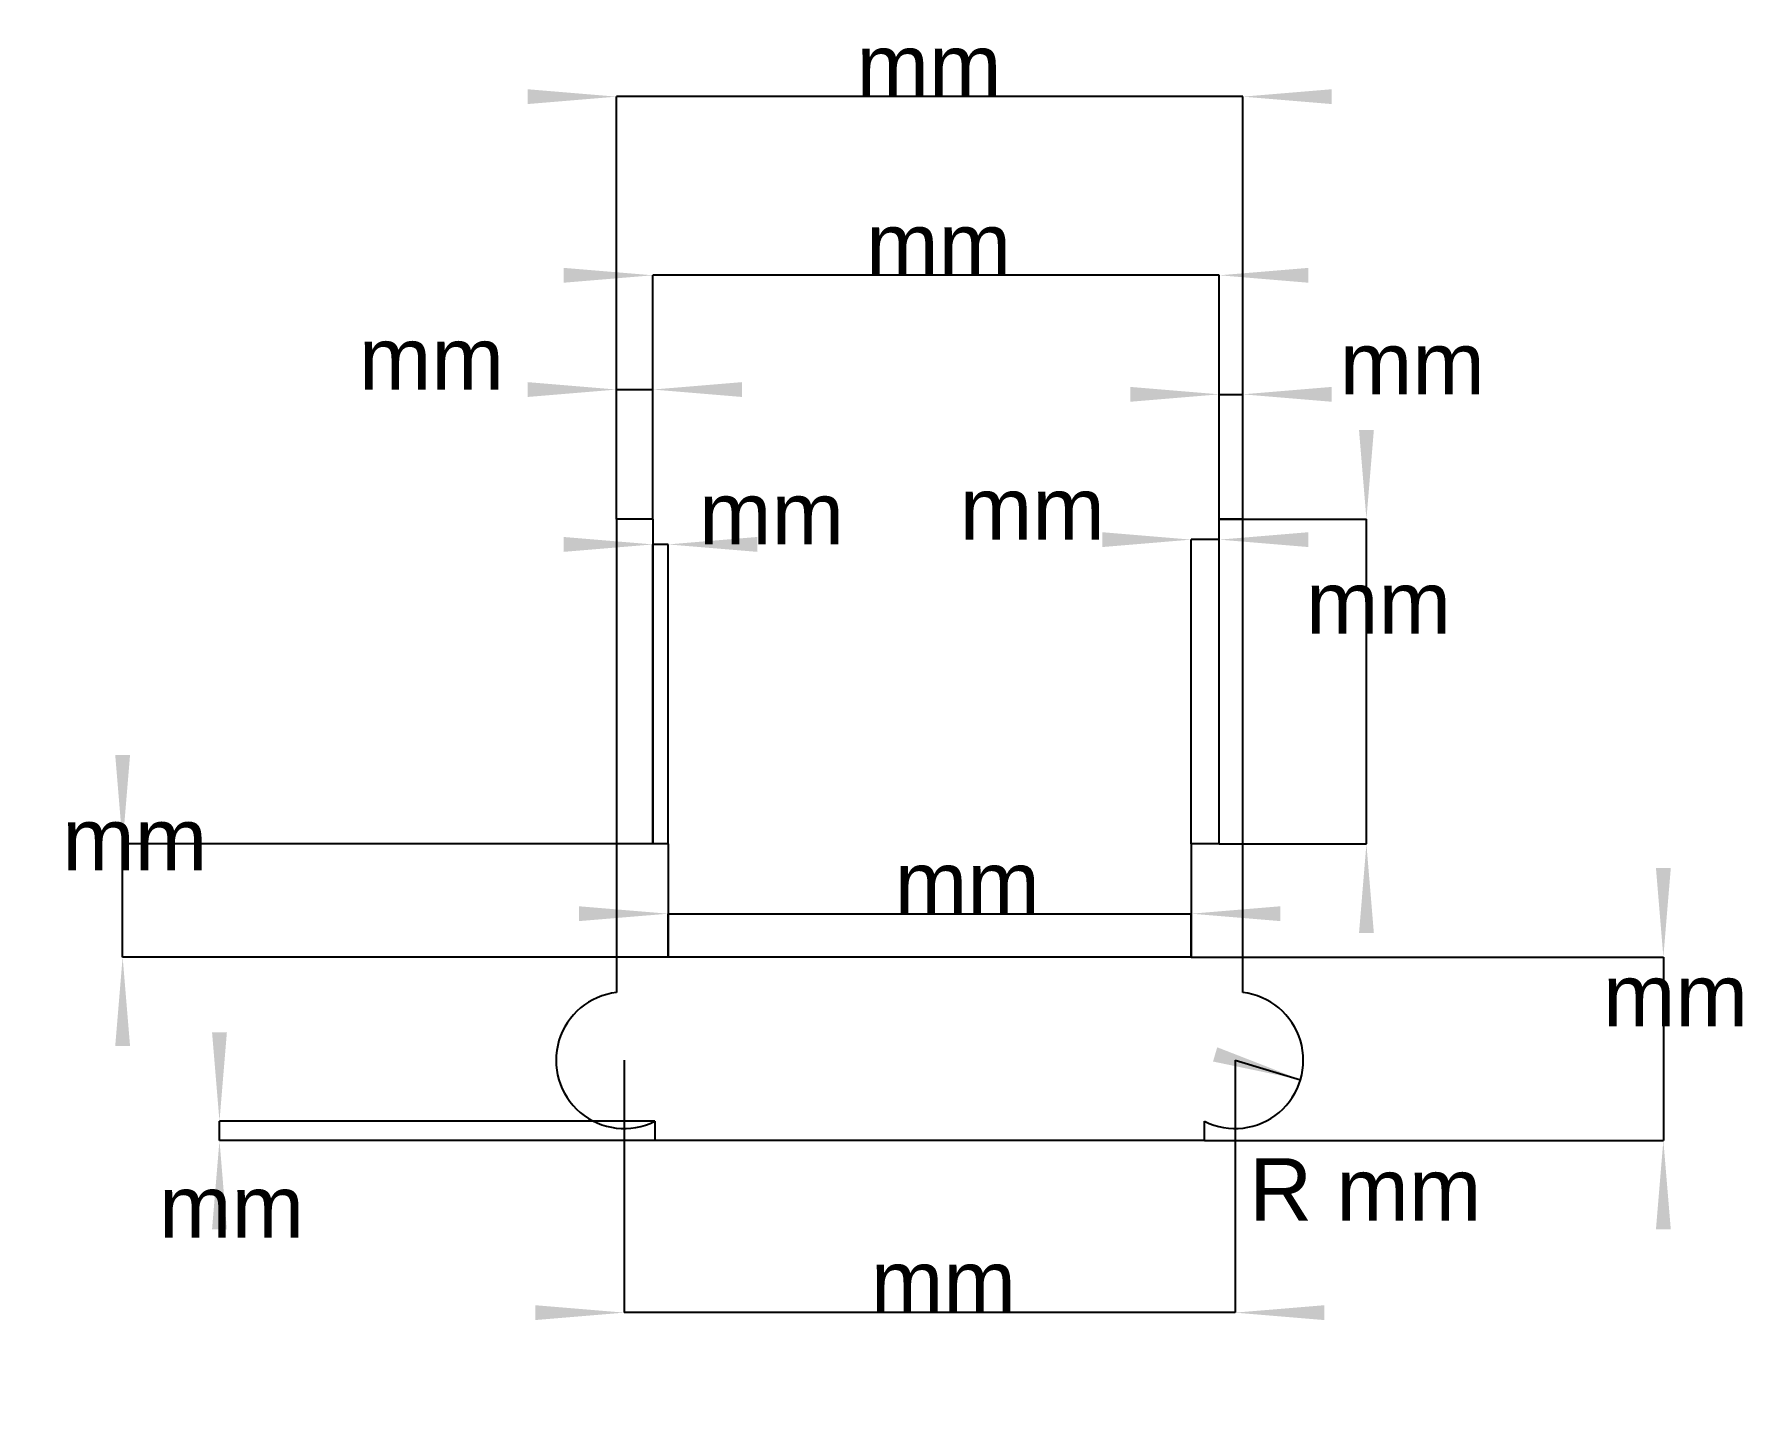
# Model space of a CAD drawing. Extents: x 98.4 to 194.8, y 72.9 to 149.7.
import ezdxf
from ezdxf.enums import TextEntityAlignment as Align

# ---------------------------------------------------------------- set-up
doc = ezdxf.new("R2010")
doc.units = 0
doc.layers.get('0').update_dxf_attribs({"linetype": 'CONTINUOUS'})
for name, color, linetype in [('Dimension', 7, 'CONTINUOUS'), ('Dimension001', 7, 'CONTINUOUS'), ('Dimension002', 7, 'CONTINUOUS'), ('Dimension003', 7, 'CONTINUOUS'), ('Dimension004', 7, 'CONTINUOUS'), ('Dimension005', 7, 'CONTINUOUS'), ('Dimension006', 7, 'CONTINUOUS'), ('Dimension007', 7, 'CONTINUOUS'), ('Dimension008', 7, 'CONTINUOUS'), ('Dimension009', 7, 'CONTINUOUS'), ('Dimension010', 7, 'CONTINUOUS'), ('Dimension011', 7, 'CONTINUOUS'), ('Dimension012', 7, 'CONTINUOUS'), ('View', 7, 'CONTINUOUS')]:
    doc.layers.add(name, color=color, linetype=linetype)
doc.styles.get("Standard").update_dxf_attribs({"font": 'arial.ttf'})
doc.dimstyles.get("Standard").update_dxf_attribs({"dimscale": 0, "dimtxt": 2.5, "dimasz": 2.5, "dimexe": 1.25, "dimexo": 0.625, "dimtad": 1, "dimtxsty": 'STANDARD', "dimcen": 2.5, "dimazin": 3, "dimtfac": 1, "dimtmove": 0, "dimatfit": 3})

# ---------------------------------------------------------------- blocks, each defined once
blk = doc.blocks.new('*Dimension')
at = {"color": 0}
blk.add_solid([(164.821, 92.7822), (164.584, 91.9833), (169.496, 90.9607)], dxfattribs=at)
at = {"layer": 'Dimension'}
blk.add_line((165.824, 92.05), (169.496, 90.9607), dxfattribs=at)
blk.add_text('R mm', height=3.5, dxfattribs=at).set_placement((173.135, 83.0522), align=Align.CENTER)
blk = doc.blocks.new('*Dimension001')
at = {"color": 0}
for points in [[(126.534, 77.4626), (126.534, 78.296), (131.534, 77.8793)], [(170.824, 77.4626), (170.824, 78.296), (165.824, 77.8793)]]:
    blk.add_solid(points, dxfattribs=at)
at = {"layer": 'Dimension001'}
for p, q in [((131.534, 92.05), (131.534, 77.8793)), ((165.824, 92.05), (165.824, 77.8793)), ((165.824, 77.8793), (131.534, 77.8793))]:
    blk.add_line(p, q, dxfattribs=at)
blk.add_text(' mm', height=3.5, dxfattribs=at).set_placement((148.769, 77.8793), align=Align.CENTER)
blk = doc.blocks.new('*Dimension002')
at = {"color": 0}
for points in [[(102.957, 109.2), (103.791, 109.2), (103.374, 104.2)], [(102.957, 92.85), (103.791, 92.85), (103.374, 97.85)]]:
    blk.add_solid(points, dxfattribs=at)
at = {"layer": 'Dimension002'}
for p, q in [((133.995, 104.2), (103.374, 104.2)), ((103.374, 97.85), (103.374, 104.2)), ((133.995, 97.85), (103.374, 97.85))]:
    blk.add_line(p, q, dxfattribs=at)
blk.add_text(' mm', height=3.5, dxfattribs=at).set_placement((103.374, 102.727), align=Align.CENTER)
blk = doc.blocks.new('*Dimension003')
at = {"color": 0}
for points in [[(108.393, 93.6254), (109.226, 93.6254), (108.81, 88.6254)], [(108.393, 82.55), (109.226, 82.55), (108.81, 87.55)]]:
    blk.add_solid(points, dxfattribs=at)
at = {"layer": 'Dimension003'}
for p, q in [((133.249, 88.6254), (108.81, 88.6254)), ((108.81, 87.55), (108.81, 88.6254)), ((133.249, 87.55), (108.81, 87.55))]:
    blk.add_line(p, q, dxfattribs=at)
blk.add_text(' mm', height=3.5, dxfattribs=at).set_placement((108.81, 82.0857), align=Align.CENTER)
blk = doc.blocks.new('*Dimension004')
at = {"color": 0}
for points in [[(128.995, 100.702), (128.995, 99.8687), (133.995, 100.285)], [(168.364, 100.702), (168.364, 99.8687), (163.364, 100.285)]]:
    blk.add_solid(points, dxfattribs=at)
at = {"layer": 'Dimension004'}
for p, q in [((133.995, 97.85), (133.995, 100.285)), ((133.995, 100.285), (163.364, 100.285)), ((163.364, 97.85), (163.364, 100.285))]:
    blk.add_line(p, q, dxfattribs=at)
blk.add_text(' mm', height=3.5, dxfattribs=at).set_placement((150.112, 100.285), align=Align.CENTER)
blk = doc.blocks.new('*Dimension005')
at = {"color": 0}
for points in [[(128.141, 136.556), (128.141, 135.723), (133.141, 136.14)], [(169.938, 136.556), (169.938, 135.723), (164.938, 136.14)]]:
    blk.add_solid(points, dxfattribs=at)
at = {"layer": 'Dimension005'}
for p, q in [((133.141, 122.45), (133.141, 136.14)), ((164.938, 136.14), (133.141, 136.14)), ((164.938, 122.45), (164.938, 136.14))]:
    blk.add_line(p, q, dxfattribs=at)
blk.add_text(' mm', height=3.5, dxfattribs=at).set_placement((148.502, 136.14), align=Align.CENTER)
blk = doc.blocks.new('*Dimension006')
at = {"color": 0}
for points in [[(126.104, 146.589), (126.104, 145.756), (131.104, 146.173)], [(171.254, 146.589), (171.254, 145.756), (166.254, 146.173)]]:
    blk.add_solid(points, dxfattribs=at)
at = {"layer": 'Dimension006'}
for p, q in [((131.104, 122.45), (131.104, 146.173)), ((166.254, 146.173), (131.104, 146.173)), ((166.254, 122.45), (166.254, 146.173))]:
    blk.add_line(p, q, dxfattribs=at)
blk.add_text(' mm', height=3.5, dxfattribs=at).set_placement((147.963, 146.173), align=Align.CENTER)
blk = doc.blocks.new('*Dimension007')
at = {"color": 0}
for points in [[(190.282, 102.85), (189.448, 102.85), (189.865, 97.85)], [(190.282, 82.55), (189.448, 82.55), (189.865, 87.55)]]:
    blk.add_solid(points, dxfattribs=at)
at = {"layer": 'Dimension007'}
for p, q in [((163.364, 97.85), (189.865, 97.85)), ((189.865, 97.85), (189.865, 87.55)), ((164.109, 87.55), (189.865, 87.55))]:
    blk.add_line(p, q, dxfattribs=at)
blk.add_text(' mm', height=3.5, dxfattribs=at).set_placement((189.865, 93.9516), align=Align.CENTER)
blk = doc.blocks.new('*Dimension008')
at = {"color": 0}
for points in [[(173.613, 127.45), (172.78, 127.45), (173.196, 122.45)], [(173.613, 99.2), (172.78, 99.2), (173.196, 104.2)]]:
    blk.add_solid(points, dxfattribs=at)
at = {"layer": 'Dimension008'}
for p, q in [((164.938, 122.45), (173.196, 122.45)), ((173.196, 104.2), (173.196, 122.45)), ((164.938, 104.2), (173.196, 104.2))]:
    blk.add_line(p, q, dxfattribs=at)
blk.add_text(' mm', height=3.5, dxfattribs=at).set_placement((173.196, 116.013), align=Align.CENTER)
blk = doc.blocks.new('*Dimension009')
at = {"color": 0}
for points in [[(158.364, 121.71), (158.364, 120.877), (163.364, 121.294)], [(169.938, 121.71), (169.938, 120.877), (164.938, 121.294)]]:
    blk.add_solid(points, dxfattribs=at)
at = {"layer": 'Dimension009'}
for p, q in [((163.364, 104.2), (163.364, 121.294)), ((164.938, 121.294), (163.364, 121.294)), ((164.938, 104.2), (164.938, 121.294))]:
    blk.add_line(p, q, dxfattribs=at)
blk.add_text(' mm', height=3.5, dxfattribs=at).set_placement((153.759, 121.294), align=Align.CENTER)
blk = doc.blocks.new('*Dimension010')
at = {"color": 0}
for points in [[(128.141, 121.442), (128.141, 120.608), (133.141, 121.025)], [(138.995, 121.442), (138.995, 120.608), (133.995, 121.025)]]:
    blk.add_solid(points, dxfattribs=at)
at = {"layer": 'Dimension010'}
for p, q in [((133.141, 104.2), (133.141, 121.025)), ((133.995, 121.025), (133.141, 121.025)), ((133.995, 104.2), (133.995, 121.025))]:
    blk.add_line(p, q, dxfattribs=at)
blk.add_text(' mm', height=3.5, dxfattribs=at).set_placement((139.122, 121.025), align=Align.CENTER)
blk = doc.blocks.new('*Dimension011')
at = {"color": 0}
for points in [[(126.104, 130.139), (126.104, 129.306), (131.104, 129.723)], [(138.141, 130.139), (138.141, 129.306), (133.141, 129.723)]]:
    blk.add_solid(points, dxfattribs=at)
at = {"layer": 'Dimension011'}
for p, q in [((131.104, 122.45), (131.104, 129.723)), ((131.104, 129.723), (133.141, 129.723)), ((133.141, 122.45), (133.141, 129.723))]:
    blk.add_line(p, q, dxfattribs=at)
blk.add_text(' mm', height=3.5, dxfattribs=at).set_placement((120.029, 129.723), align=Align.CENTER)
blk = doc.blocks.new('*Dimension012')
at = {"color": 0}
for points in [[(159.938, 129.871), (159.938, 129.037), (164.938, 129.454)], [(171.254, 129.871), (171.254, 129.037), (166.254, 129.454)]]:
    blk.add_solid(points, dxfattribs=at)
at = {"layer": 'Dimension012'}
for p, q in [((164.938, 122.45), (164.938, 129.454)), ((164.938, 129.454), (166.254, 129.454)), ((166.254, 122.45), (166.254, 129.454))]:
    blk.add_line(p, q, dxfattribs=at)
blk.add_text(' mm', height=3.5, dxfattribs=at).set_placement((175.092, 129.454), align=Align.CENTER)

msp = doc.modelspace()

# ---------------------------------------------------------------- linework, layer by layer
at = {"layer": 'View'}
for p, q in [((133.141, 122.45), (131.104, 122.45)), ((131.104, 122.45), (131.104, 95.8558)), ((133.141, 122.45), (133.141, 104.2)), ((164.938, 104.2), (164.938, 122.45)), ((166.254, 122.45), (164.938, 122.45)), ((166.254, 95.8558), (166.254, 122.45)), ((133.995, 104.2), (133.141, 104.2)), ((133.995, 104.2), (133.995, 97.85)), ((163.364, 104.2), (163.364, 97.85)), ((164.938, 104.2), (163.364, 104.2)), ((163.364, 97.85), (133.995, 97.85)), ((133.249, 88.6254), (133.249, 87.55)), ((164.109, 87.55), (164.109, 88.6254)), ((164.109, 87.55), (133.249, 87.55))]:
    msp.add_line(p, q, dxfattribs=at)
for centre, start, end in [((131.534, 92.05), 96.4463, -63.3986), ((165.824, 92.05), -116.601, 83.5537)]:
    msp.add_arc(centre, 3.83, start, end, dxfattribs=at)

# ---------------------------------------------------------------- dimensions: what is measured, and where the dimension line sits
at = {"layer": 'Dimension'}
dim = msp.add_radius_dim(center=(165.824, 92.05), mpoint=(169.496, 90.9607), text='R mm', dimstyle='STANDARD', dxfattribs=at)
dim.commit()
dim.dimension.update_dxf_attribs({"geometry": '*Dimension', "text_midpoint": (173.135, 83.0522)})
at = {"layer": 'Dimension001'}
dim = msp.add_linear_dim(base=(148.769, 77.8793), p1=(165.824, 92.05), p2=(131.534, 92.05), text=' mm', dimstyle='STANDARD', dxfattribs=at)
dim.commit()
dim.dimension.update_dxf_attribs({"geometry": '*Dimension001', "text_midpoint": (148.769, 72.8793)})
at = {"layer": 'Dimension002'}
dim = msp.add_linear_dim(base=(103.374, 102.727), p1=(133.995, 97.85), p2=(133.995, 104.2), angle=90, text=' mm', dimstyle='STANDARD', dxfattribs=at)
dim.commit()
dim.dimension.update_dxf_attribs({"geometry": '*Dimension002', "text_midpoint": (108.374, 102.727)})
at = {"layer": 'Dimension003'}
dim = msp.add_linear_dim(base=(108.81, 82.0857), p1=(133.249, 87.55), p2=(133.249, 88.6254), angle=90, text=' mm', dimstyle='STANDARD', dxfattribs=at)
dim.commit()
dim.dimension.update_dxf_attribs({"geometry": '*Dimension003', "text_midpoint": (113.81, 82.0857)})
at = {"layer": 'Dimension004'}
dim = msp.add_linear_dim(base=(150.112, 100.285), p1=(133.995, 97.85), p2=(163.364, 97.85), text=' mm', dimstyle='STANDARD', dxfattribs=at)
dim.commit()
dim.dimension.update_dxf_attribs({"geometry": '*Dimension004', "text_midpoint": (150.112, 105.285)})
at = {"layer": 'Dimension005'}
dim = msp.add_linear_dim(base=(148.502, 136.14), p1=(164.938, 122.45), p2=(133.141, 122.45), text=' mm', dimstyle='STANDARD', dxfattribs=at)
dim.commit()
dim.dimension.update_dxf_attribs({"geometry": '*Dimension005', "text_midpoint": (148.502, 131.14)})
at = {"layer": 'Dimension006'}
dim = msp.add_linear_dim(base=(147.963, 146.173), p1=(166.254, 122.45), p2=(131.104, 122.45), text=' mm', dimstyle='STANDARD', dxfattribs=at)
dim.commit()
dim.dimension.update_dxf_attribs({"geometry": '*Dimension006', "text_midpoint": (147.963, 141.173)})
at = {"layer": 'Dimension007'}
dim = msp.add_linear_dim(base=(189.865, 93.9516), p1=(163.364, 97.85), p2=(164.109, 87.55), angle=90, text=' mm', dimstyle='STANDARD', dxfattribs=at)
dim.commit()
dim.dimension.update_dxf_attribs({"geometry": '*Dimension007', "text_midpoint": (184.878, 94.3125)})
at = {"layer": 'Dimension008'}
dim = msp.add_linear_dim(base=(173.196, 116.013), p1=(164.938, 104.2), p2=(164.938, 122.45), angle=90, text=' mm', dimstyle='STANDARD', dxfattribs=at)
dim.commit()
dim.dimension.update_dxf_attribs({"geometry": '*Dimension008', "text_midpoint": (178.196, 116.013)})
at = {"layer": 'Dimension009'}
dim = msp.add_linear_dim(base=(153.759, 121.294), p1=(164.938, 104.2), p2=(163.364, 104.2), text=' mm', dimstyle='STANDARD', dxfattribs=at)
dim.commit()
dim.dimension.update_dxf_attribs({"geometry": '*Dimension009', "text_midpoint": (153.759, 116.294)})
at = {"layer": 'Dimension010'}
dim = msp.add_linear_dim(base=(139.122, 121.025), p1=(133.995, 104.2), p2=(133.141, 104.2), text=' mm', dimstyle='STANDARD', dxfattribs=at)
dim.commit()
dim.dimension.update_dxf_attribs({"geometry": '*Dimension010', "text_midpoint": (139.122, 116.025)})
at = {"layer": 'Dimension011'}
dim = msp.add_linear_dim(base=(120.029, 129.723), p1=(131.104, 122.45), p2=(133.141, 122.45), text=' mm', dimstyle='STANDARD', dxfattribs=at)
dim.commit()
dim.dimension.update_dxf_attribs({"geometry": '*Dimension011', "text_midpoint": (120.029, 134.723)})
at = {"layer": 'Dimension012'}
dim = msp.add_linear_dim(base=(175.092, 129.454), p1=(164.938, 122.45), p2=(166.254, 122.45), text=' mm', dimstyle='STANDARD', dxfattribs=at)
dim.commit()
dim.dimension.update_dxf_attribs({"geometry": '*Dimension012', "text_midpoint": (175.092, 134.454)})

doc.saveas('drawing.dxf')
